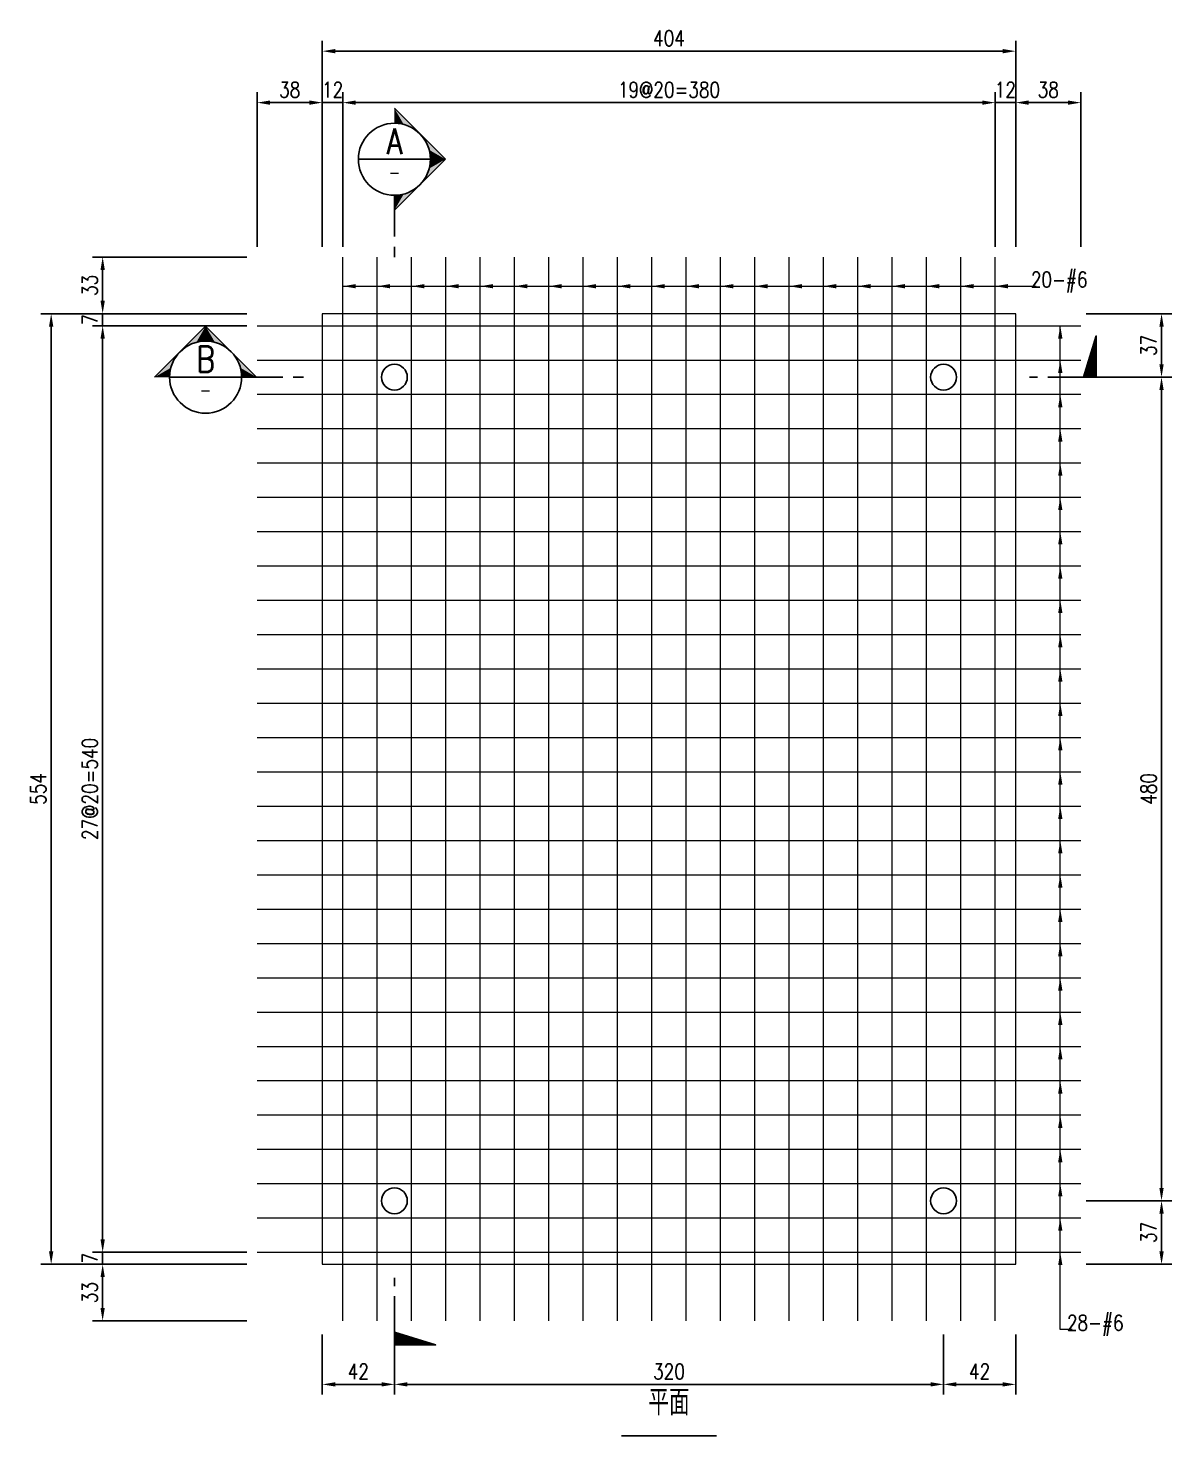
# Model space of a CAD drawing. Extents: x -4754 to 4964, y -19960 to 3942.
# Drawn here: x 1559 to 2226, y -9599 to -8779 of the extents above; entities that cross this region are included whole.
import ezdxf
from ezdxf.enums import TextEntityAlignment as Align

# ---------------------------------------------------------------- set-up
doc = ezdxf.new("R2010")
doc.units = 0
doc.header["$LTSCALE"] = 3
doc.layers.get('0').update_dxf_attribs({"linetype": 'CONTINUOUS'})
doc.layers.add('HB_0', color=7, linetype='CONTINUOUS', transparency=0.5)
for name, color, linetype in [('HB_DIM', 1, 'CONTINUOUS'), ('HB_TXT_CTEXT', 2, 'CONTINUOUS'), ('RCAD.PARM.Treatle', 2, 'CONTINUOUS'), ('剖面線', 1, 'CONTINUOUS'), ('鋼筋', 3, 'CONTINUOUS')]:
    doc.layers.add(name, color=color, linetype=linetype)
doc.styles.get("Standard").update_dxf_attribs({"font": 'ROMANS.shx', "width": 0.8, "bigfont": 'chineset.shx'})
doc.dimstyles.new('30', dxfattribs={"dimscale": 3, "dimtxt": 3, "dimasz": 2.5, "dimexe": 2, "dimexo": 2, "dimgap": 1, "dimtad": 1, "dimdsep": 46, "dimtxsty": 'Standard', "dimcen": 0, "dimclrd": 256, "dimclre": 256, "dimclrt": 2, "dimadec": 0, "dimazin": 0, "dimtfac": 1, "dimtix": 1, "dimtmove": 2, "dimatfit": 3, "dimfxl": 1, "dimtolj": 1, "dimtzin": 0, "dimarcsym": 0})

# ---------------------------------------------------------------- blocks, each defined once
blk = doc.blocks.new('slab_topview')
at = {"color": 4, "linetype": 'Continuous'}
blk.add_line((-27.76, 0), (27.76, 0), dxfattribs=at)
at = {"color": 4, "linetype": 'Continuous', "width": 0.8}
blk.add_text('平面', height=15, rotation=360, dxfattribs=at).set_placement((0, 19.66), align=Align.MIDDLE)
blk = doc.blocks.new('ST-n')
at = {"color": 2}
blk.add_line((-7, 0), (7, 0), dxfattribs=at)
blk.add_circle((0, 0), 7, dxfattribs=at)
at = {"color": 3, "width": 0.8}
blk.add_attdef('A', text='', height=5, dxfattribs=at).set_placement((0, 3.5), align=Align.MIDDLE)
at = {"color": 1, "width": 0.8}
blk.add_attdef('HB2002', text='', height=2.5, dxfattribs=at).set_placement((0, -2.5), align=Align.MIDDLE)
blk = doc.blocks.new('SEC2U0-n')
at = {"color": 2, "linetype": 'Continuous'}
for p, q in [((-9.9, 0), (0, 9.9)), ((0, 9.9), (9.9, 0)), ((-7.51, 0), (-10.62, 0))]:
    blk.add_line(p, q, dxfattribs=at)
at = {"color": 3}
for p, q in [((-17, 0), (-19, 0)), ((-15, 0), (-7, 0))]:
    blk.add_line(p, q, dxfattribs=at)
at = {"color": 2, "linetype": 'Continuous'}
blk.add_circle((0, 0), 7, dxfattribs=at)
for points in [[(0, 9.9), (-3.5, 6.06), (-4.95, 4.95), (-4.26, 5.55)], [(0, 9.9), (-1.81, 6.76), (-3.5, 6.06), (-1.81, 6.76)], [(0, 9.9), (0, 7), (-1.81, 6.76), (-0.91, 6.94)], [(0, 9.9), (3.5, 6.06), (4.95, 4.95), (4.26, 5.55)], [(0, 9.9), (1.81, 6.76), (3.5, 6.06), (1.81, 6.76)], [(0, 9.9), (0, 7), (1.81, 6.76), (0.91, 6.94)], [(-9.9, 0), (-6.06, 3.5), (-4.95, 4.95), (-5.55, 4.26)], [(-9.9, 0), (-6.76, 1.81), (-6.06, 3.5), (-6.76, 1.81)], [(9.9, 0), (6.06, 3.5), (4.95, 4.95), (5.55, 4.26)], [(9.9, 0), (6.76, 1.81), (6.06, 3.5), (6.76, 1.81)], [(-9.9, 0), (-7, 0), (-6.76, 1.81), (-6.94, 0.91)], [(9.9, 0), (7, 0), (6.76, 1.81), (6.94, 0.91)]]:
    blk.add_solid(points, dxfattribs=at)
blk = doc.blocks.new('*X3')
at = {"color": 0, "linetype": 'Continuous'}
for p, q in [((82.36, 269.21), (83.91, 270.77)), ((82.53, 269.21), (84.17, 270.85)), ((82.71, 269.21), (84.43, 270.93)), ((82.89, 269.21), (84.69, 271.01)), ((83.06, 269.21), (84.94, 271.09)), ((83.24, 269.21), (85.2, 271.17)), ((83.42, 269.21), (85.46, 271.25)), ((83.59, 269.21), (85.71, 271.33)), ((83.77, 269.21), (85.97, 271.41)), ((83.95, 269.21), (86.23, 271.49)), ((84.12, 269.21), (86.49, 271.57)), ((84.3, 269.21), (86.74, 271.65)), ((84.48, 269.21), (86.93, 271.66)), ((84.65, 269.21), (86.93, 271.48)), ((84.83, 269.21), (86.93, 271.31)), ((85.01, 269.21), (86.93, 271.13)), ((85.19, 269.21), (86.93, 270.95)), ((85.36, 269.21), (86.93, 270.78)), ((79, 269.21), (79.03, 269.24)), ((79.17, 269.21), (79.29, 269.32)), ((79.35, 269.21), (79.54, 269.4)), ((79.53, 269.21), (79.8, 269.48)), ((79.71, 269.21), (80.06, 269.56)), ((79.88, 269.21), (80.31, 269.64)), ((80.06, 269.21), (80.57, 269.72)), ((80.24, 269.21), (80.83, 269.8)), ((80.41, 269.21), (81.09, 269.88)), ((80.59, 269.21), (81.34, 269.96)), ((80.77, 269.21), (81.6, 270.04)), ((80.94, 269.21), (81.86, 270.12)), ((81.12, 269.21), (82.11, 270.2)), ((81.3, 269.21), (82.37, 270.29)), ((81.47, 269.21), (82.63, 270.37)), ((81.65, 269.21), (82.89, 270.45)), ((81.83, 269.21), (83.14, 270.53)), ((82, 269.21), (83.4, 270.61)), ((82.18, 269.21), (83.66, 270.69)), ((85.54, 269.21), (86.93, 270.6)), ((85.72, 269.21), (86.93, 270.42)), ((85.89, 269.21), (86.93, 270.25)), ((86.07, 269.21), (86.93, 270.07)), ((86.25, 269.21), (86.93, 269.89)), ((86.42, 269.21), (86.93, 269.72)), ((86.6, 269.21), (86.93, 269.54)), ((86.78, 269.21), (86.93, 269.36))]:
    blk.add_line(p, q, dxfattribs=at)
blk = doc.blocks.new('SEND-n')
at = {"color": 3}
for p, q in [((9.44, 0), (0, 0)), ((11.42, 0), (13, 0))]:
    blk.add_line(p, q, dxfattribs=at)
at = {"color": 2, "linetype": 'Continuous'}
blk.add_lwpolyline([(0, 0), (0, 8), (2.5, 0)], close=True, dxfattribs=at)
at = {"color": 2, "linetype": 'Continuous', "rotation": 270}
blk.add_blockref('*X3', (-269.21, 86.93), dxfattribs=at)
blk = doc.blocks.new('m_Arrow_U_rebar')
at = {"color": 1, "linetype": 'Continuous'}
blk.add_solid([(-1.25, -7.5), (0, 0), (1.25, -7.5)], dxfattribs=at)
blk = doc.blocks.new('rebar_num')
at = {"color": 0, "linetype": 'Continuous', "width": 0.8}
blk.add_attdef('A', text='', height=9, dxfattribs=at).set_placement((-3.13, 3.87), align=Align.MIDDLE_LEFT)
blk = doc.blocks.new('*D1039')
at = {"layer": 'HB_DIM', "linetype": 'Continuous', "lineweight": -2}
for p, q in [((1730.8, -8906.3), (1730.8, -8786.3)), ((2134.8, -8906.3), (2134.8, -8786.3)), ((1738.3, -8792.3), (2127.3, -8792.3))]:
    blk.add_line(p, q, dxfattribs=at)
at = {"layer": 'HB_DIM'}
for points in [[(1738.3, -8791.05), (1738.3, -8793.55), (1730.8, -8792.3)], [(2127.3, -8793.55), (2127.3, -8791.05), (2134.8, -8792.3)]]:
    blk.add_solid(points, dxfattribs=at)
at = {"layer": 'HB_DIM', "color": 2, "linetype": 'Continuous', "insert": (1932.8, -8784.8), "char_height": 9, "attachment_point": 5, "rotation": 0}
blk.add_mtext('\\A1;404', dxfattribs=at)
blk = doc.blocks.new('*D1040')
at = {"layer": 'HB_DIM', "linetype": 'Continuous', "lineweight": -2}
for p, q in [((1692.8, -8906.3), (1692.8, -8816.3)), ((1730.8, -8906.3), (1730.8, -8816.3)), ((1700.3, -8822.3), (1723.3, -8822.3))]:
    blk.add_line(p, q, dxfattribs=at)
at = {"layer": 'HB_DIM'}
for points in [[(1700.3, -8821.05), (1700.3, -8823.55), (1692.8, -8822.3)], [(1723.3, -8823.55), (1723.3, -8821.05), (1730.8, -8822.3)]]:
    blk.add_solid(points, dxfattribs=at)
at = {"layer": 'HB_DIM', "color": 2, "linetype": 'Continuous', "insert": (1711.8, -8814.8), "char_height": 9, "attachment_point": 5, "rotation": 0}
blk.add_mtext('\\A1;38', dxfattribs=at)
blk = doc.blocks.new('*D1041')
at = {"layer": 'HB_DIM', "linetype": 'Continuous', "lineweight": -2}
for p, q in [((1730.8, -8906.3), (1730.8, -8816.3)), ((1742.8, -8906.3), (1742.8, -8816.3)), ((1723.3, -8822.3), (1715.8, -8822.3)), ((1730.8, -8822.3), (1742.8, -8822.3)), ((1750.3, -8822.3), (1757.8, -8822.3))]:
    blk.add_line(p, q, dxfattribs=at)
at = {"layer": 'HB_DIM'}
for points in [[(1723.3, -8823.55), (1723.3, -8821.05), (1730.8, -8822.3)], [(1750.3, -8821.05), (1750.3, -8823.55), (1742.8, -8822.3)]]:
    blk.add_solid(points, dxfattribs=at)
at = {"layer": 'HB_DIM', "color": 2, "linetype": 'Continuous', "insert": (1736.8, -8814.8), "char_height": 9, "attachment_point": 5, "rotation": 0}
blk.add_mtext('\\A1;12', dxfattribs=at)
blk = doc.blocks.new('*D1042')
at = {"layer": 'HB_DIM', "linetype": 'Continuous', "lineweight": -2}
for p, q in [((1742.8, -8906.3), (1742.8, -8816.3)), ((2122.8, -8906.3), (2122.8, -8816.3)), ((1750.3, -8822.3), (2115.3, -8822.3))]:
    blk.add_line(p, q, dxfattribs=at)
at = {"layer": 'HB_DIM'}
for points in [[(1750.3, -8821.05), (1750.3, -8823.55), (1742.8, -8822.3)], [(2115.3, -8823.55), (2115.3, -8821.05), (2122.8, -8822.3)]]:
    blk.add_solid(points, dxfattribs=at)
at = {"layer": 'HB_DIM', "color": 2, "linetype": 'Continuous', "insert": (1932.8, -8814.8), "char_height": 9, "attachment_point": 5, "rotation": 0}
blk.add_mtext('\\A1;19@20=380', dxfattribs=at)
blk = doc.blocks.new('*D1043')
at = {"layer": 'HB_DIM', "linetype": 'Continuous', "lineweight": -2}
for p, q in [((2122.8, -8906.3), (2122.8, -8816.3)), ((2134.8, -8906.3), (2134.8, -8816.3)), ((2115.3, -8822.3), (2107.8, -8822.3)), ((2122.8, -8822.3), (2134.8, -8822.3)), ((2142.3, -8822.3), (2149.8, -8822.3))]:
    blk.add_line(p, q, dxfattribs=at)
at = {"layer": 'HB_DIM'}
for points in [[(2115.3, -8823.55), (2115.3, -8821.05), (2122.8, -8822.3)], [(2142.3, -8821.05), (2142.3, -8823.55), (2134.8, -8822.3)]]:
    blk.add_solid(points, dxfattribs=at)
at = {"layer": 'HB_DIM', "color": 2, "linetype": 'Continuous', "insert": (2128.8, -8814.8), "char_height": 9, "attachment_point": 5, "rotation": 0}
blk.add_mtext('\\A1;12', dxfattribs=at)
blk = doc.blocks.new('*D1044')
at = {"layer": 'HB_DIM', "linetype": 'Continuous', "lineweight": -2}
for p, q in [((2134.8, -8906.3), (2134.8, -8816.3)), ((2172.8, -8906.3), (2172.8, -8816.3)), ((2142.3, -8822.3), (2165.3, -8822.3))]:
    blk.add_line(p, q, dxfattribs=at)
at = {"layer": 'HB_DIM'}
for points in [[(2142.3, -8821.05), (2142.3, -8823.55), (2134.8, -8822.3)], [(2165.3, -8823.55), (2165.3, -8821.05), (2172.8, -8822.3)]]:
    blk.add_solid(points, dxfattribs=at)
at = {"layer": 'HB_DIM', "color": 2, "linetype": 'Continuous', "insert": (2153.8, -8814.8), "char_height": 9, "attachment_point": 5, "rotation": 0}
blk.add_mtext('\\A1;38', dxfattribs=at)
blk = doc.blocks.new('m_Arrow_L_rebar')
at = {"color": 1, "linetype": 'Continuous', "extrusion": (0, 0, -1)}
blk.add_solid([(-7.5, 1.25), (0, 0), (-7.5, -1.25)], dxfattribs=at)
blk = doc.blocks.new('*D1045')
at = {"layer": 'HB_DIM', "linetype": 'Continuous', "lineweight": -2}
for p, q in [((1686.8, -8945.3), (1566.8, -8945.3)), ((1572.8, -9491.8), (1572.8, -8952.8)), ((1686.8, -9499.3), (1566.8, -9499.3))]:
    blk.add_line(p, q, dxfattribs=at)
at = {"layer": 'HB_DIM'}
for points in [[(1574.05, -8952.8), (1571.55, -8952.8), (1572.8, -8945.3)], [(1571.55, -9491.8), (1574.05, -9491.8), (1572.8, -9499.3)]]:
    blk.add_solid(points, dxfattribs=at)
at = {"layer": 'HB_DIM', "color": 2, "linetype": 'Continuous', "insert": (1565.3, -9222.3), "char_height": 9, "attachment_point": 5, "rotation": 90}
blk.add_mtext('\\A1;554', dxfattribs=at)
blk = doc.blocks.new('*D1046')
at = {"layer": 'HB_DIM', "linetype": 'Continuous', "lineweight": -2}
for p, q in [((1686.8, -9499.3), (1596.8, -9499.3)), ((1602.8, -9524.8), (1602.8, -9506.8)), ((1686.8, -9532.3), (1596.8, -9532.3))]:
    blk.add_line(p, q, dxfattribs=at)
at = {"layer": 'HB_DIM'}
for points in [[(1604.05, -9506.8), (1601.55, -9506.8), (1602.8, -9499.3)], [(1601.55, -9524.8), (1604.05, -9524.8), (1602.8, -9532.3)]]:
    blk.add_solid(points, dxfattribs=at)
at = {"layer": 'HB_DIM', "color": 2, "linetype": 'Continuous', "insert": (1595.3, -9515.8), "char_height": 9, "attachment_point": 5, "rotation": 90}
blk.add_mtext('\\A1;33', dxfattribs=at)
blk = doc.blocks.new('*D1047')
at = {"layer": 'HB_DIM', "linetype": 'Continuous', "lineweight": -2}
for p, q in [((1602.8, -9484.8), (1602.8, -9477.3)), ((1686.8, -9492.3), (1596.8, -9492.3)), ((1686.8, -9499.3), (1596.8, -9499.3)), ((1602.8, -9499.3), (1602.8, -9492.3)), ((1602.8, -9506.8), (1602.8, -9514.3))]:
    blk.add_line(p, q, dxfattribs=at)
at = {"layer": 'HB_DIM'}
for points in [[(1601.55, -9484.8), (1604.05, -9484.8), (1602.8, -9492.3)], [(1604.05, -9506.8), (1601.55, -9506.8), (1602.8, -9499.3)]]:
    blk.add_solid(points, dxfattribs=at)
at = {"layer": 'HB_DIM', "color": 2, "linetype": 'Continuous', "insert": (1595.3, -9495.8), "char_height": 9, "attachment_point": 5, "rotation": 90}
blk.add_mtext('\\A1;7', dxfattribs=at)
blk = doc.blocks.new('*D1048')
at = {"layer": 'HB_DIM', "linetype": 'Continuous', "lineweight": -2}
for p, q in [((1686.8, -8952.3), (1596.8, -8952.3)), ((1602.8, -9484.8), (1602.8, -8959.8)), ((1686.8, -9492.3), (1596.8, -9492.3))]:
    blk.add_line(p, q, dxfattribs=at)
at = {"layer": 'HB_DIM'}
for points in [[(1604.05, -8959.8), (1601.55, -8959.8), (1602.8, -8952.3)], [(1601.55, -9484.8), (1604.05, -9484.8), (1602.8, -9492.3)]]:
    blk.add_solid(points, dxfattribs=at)
at = {"layer": 'HB_DIM', "color": 2, "linetype": 'Continuous', "insert": (1595.3, -9222.3), "char_height": 9, "attachment_point": 5, "rotation": 90}
blk.add_mtext('\\A1;27@20=540', dxfattribs=at)
blk = doc.blocks.new('*D1049')
at = {"layer": 'HB_DIM', "linetype": 'Continuous', "lineweight": -2}
for p, q in [((1602.8, -8937.8), (1602.8, -8930.3)), ((1686.8, -8945.3), (1596.8, -8945.3)), ((1602.8, -8952.3), (1602.8, -8945.3)), ((1686.8, -8952.3), (1596.8, -8952.3)), ((1602.8, -8959.8), (1602.8, -8967.3))]:
    blk.add_line(p, q, dxfattribs=at)
at = {"layer": 'HB_DIM'}
for points in [[(1601.55, -8937.8), (1604.05, -8937.8), (1602.8, -8945.3)], [(1604.05, -8959.8), (1601.55, -8959.8), (1602.8, -8952.3)]]:
    blk.add_solid(points, dxfattribs=at)
at = {"layer": 'HB_DIM', "color": 2, "linetype": 'Continuous', "insert": (1595.3, -8948.8), "char_height": 9, "attachment_point": 5, "rotation": 90}
blk.add_mtext('\\A1;7', dxfattribs=at)
blk = doc.blocks.new('*D1050')
at = {"layer": 'HB_DIM', "linetype": 'Continuous', "lineweight": -2}
for p, q in [((1686.8, -8912.3), (1596.8, -8912.3)), ((1602.8, -8937.8), (1602.8, -8919.8)), ((1686.8, -8945.3), (1596.8, -8945.3))]:
    blk.add_line(p, q, dxfattribs=at)
at = {"layer": 'HB_DIM'}
for points in [[(1604.05, -8919.8), (1601.55, -8919.8), (1602.8, -8912.3)], [(1601.55, -8937.8), (1604.05, -8937.8), (1602.8, -8945.3)]]:
    blk.add_solid(points, dxfattribs=at)
at = {"layer": 'HB_DIM', "color": 2, "linetype": 'Continuous', "insert": (1595.3, -8928.8), "char_height": 9, "attachment_point": 5, "rotation": 90}
blk.add_mtext('\\A1;33', dxfattribs=at)
blk = doc.blocks.new('slab_PVC')
at = {"layer": 'RCAD.PARM.Treatle', "color": 4, "linetype": 'Continuous'}
blk.add_circle((0, 0), 7.53, dxfattribs=at)
blk = doc.blocks.new('*D1051')
at = {"layer": 'HB_DIM', "linetype": 'Continuous', "lineweight": -2}
for p, q in [((1730.8, -9540.3), (1730.8, -9575.3)), ((1772.8, -9540.3), (1772.8, -9575.3)), ((1738.3, -9569.3), (1765.3, -9569.3))]:
    blk.add_line(p, q, dxfattribs=at)
at = {"layer": 'HB_DIM'}
for points in [[(1738.3, -9568.05), (1738.3, -9570.55), (1730.8, -9569.3)], [(1765.3, -9570.55), (1765.3, -9568.05), (1772.8, -9569.3)]]:
    blk.add_solid(points, dxfattribs=at)
at = {"layer": 'HB_DIM', "color": 2, "linetype": 'Continuous', "insert": (1751.8, -9561.8), "char_height": 9, "attachment_point": 5, "rotation": 0}
blk.add_mtext('\\A1;42', dxfattribs=at)
blk = doc.blocks.new('*D1052')
at = {"layer": 'HB_DIM', "linetype": 'Continuous', "lineweight": -2}
for p, q in [((1772.8, -9540.3), (1772.8, -9575.3)), ((2092.8, -9540.3), (2092.8, -9575.3)), ((1780.3, -9569.3), (2085.3, -9569.3))]:
    blk.add_line(p, q, dxfattribs=at)
at = {"layer": 'HB_DIM'}
for points in [[(1780.3, -9568.05), (1780.3, -9570.55), (1772.8, -9569.3)], [(2085.3, -9570.55), (2085.3, -9568.05), (2092.8, -9569.3)]]:
    blk.add_solid(points, dxfattribs=at)
at = {"layer": 'HB_DIM', "color": 2, "linetype": 'Continuous', "insert": (1932.8, -9561.8), "char_height": 9, "attachment_point": 5, "rotation": 0}
blk.add_mtext('\\A1;320', dxfattribs=at)
blk = doc.blocks.new('*D1053')
at = {"layer": 'HB_DIM', "linetype": 'Continuous', "lineweight": -2}
for p, q in [((2092.8, -9540.3), (2092.8, -9575.3)), ((2134.8, -9540.3), (2134.8, -9575.3)), ((2100.3, -9569.3), (2127.3, -9569.3))]:
    blk.add_line(p, q, dxfattribs=at)
at = {"layer": 'HB_DIM'}
for points in [[(2100.3, -9568.05), (2100.3, -9570.55), (2092.8, -9569.3)], [(2127.3, -9570.55), (2127.3, -9568.05), (2134.8, -9569.3)]]:
    blk.add_solid(points, dxfattribs=at)
at = {"layer": 'HB_DIM', "color": 2, "linetype": 'Continuous', "insert": (2113.8, -9561.8), "char_height": 9, "attachment_point": 5, "rotation": 0}
blk.add_mtext('\\A1;42', dxfattribs=at)
blk = doc.blocks.new('*D1054')
at = {"layer": 'HB_DIM', "linetype": 'Continuous', "lineweight": -2}
for p, q in [((2175.8, -9462.3), (2225.8, -9462.3)), ((2219.8, -9491.8), (2219.8, -9469.8)), ((2175.8, -9499.3), (2225.8, -9499.3))]:
    blk.add_line(p, q, dxfattribs=at)
at = {"layer": 'HB_DIM'}
for points in [[(2221.05, -9469.8), (2218.55, -9469.8), (2219.8, -9462.3)], [(2218.55, -9491.8), (2221.05, -9491.8), (2219.8, -9499.3)]]:
    blk.add_solid(points, dxfattribs=at)
at = {"layer": 'HB_DIM', "color": 2, "linetype": 'Continuous', "insert": (2212.3, -9480.8), "char_height": 9, "attachment_point": 5, "rotation": 90}
blk.add_mtext('\\A1;37', dxfattribs=at)
blk = doc.blocks.new('*D1055')
at = {"layer": 'HB_DIM', "linetype": 'Continuous', "lineweight": -2}
for p, q in [((2175.8, -8982.3), (2225.8, -8982.3)), ((2219.8, -9454.8), (2219.8, -8989.8)), ((2175.8, -9462.3), (2225.8, -9462.3))]:
    blk.add_line(p, q, dxfattribs=at)
at = {"layer": 'HB_DIM'}
for points in [[(2221.05, -8989.8), (2218.55, -8989.8), (2219.8, -8982.3)], [(2218.55, -9454.8), (2221.05, -9454.8), (2219.8, -9462.3)]]:
    blk.add_solid(points, dxfattribs=at)
at = {"layer": 'HB_DIM', "color": 2, "linetype": 'Continuous', "insert": (2212.3, -9222.3), "char_height": 9, "attachment_point": 5, "rotation": 90}
blk.add_mtext('\\A1;480', dxfattribs=at)
blk = doc.blocks.new('*D1056')
at = {"layer": 'HB_DIM', "linetype": 'Continuous', "lineweight": -2}
for p, q in [((2175.8, -8945.3), (2225.8, -8945.3)), ((2219.8, -8974.8), (2219.8, -8952.8)), ((2175.8, -8982.3), (2225.8, -8982.3))]:
    blk.add_line(p, q, dxfattribs=at)
at = {"layer": 'HB_DIM'}
for points in [[(2221.05, -8952.8), (2218.55, -8952.8), (2219.8, -8945.3)], [(2218.55, -8974.8), (2221.05, -8974.8), (2219.8, -8982.3)]]:
    blk.add_solid(points, dxfattribs=at)
at = {"layer": 'HB_DIM', "color": 2, "linetype": 'Continuous', "insert": (2212.3, -8963.8), "char_height": 9, "attachment_point": 5, "rotation": 90}
blk.add_mtext('\\A1;37', dxfattribs=at)

msp = doc.modelspace()

# ---------------------------------------------------------------- linework, layer by layer
at = {"layer": 'HB_0', "lineweight": 5}
msp.add_lwpolyline([(1730.799, -9499.303), (2134.799, -9499.303), (2134.799, -8945.303), (1730.799, -8945.303), (1730.799, -9499.303)], dxfattribs=at)
at = {"layer": 'HB_DIM', "lineweight": 5}
msp.add_line((1742.799, -8929.303, 9.09), (2146.799, -8929.303, 9.09), dxfattribs=at)
msp.add_polyline3d([(2167.799, -9537.303, 11), (2160.799, -9537.303, 11), (2160.799, -8952.303, 11)], dxfattribs=at)
at = {"layer": '鋼筋', "lineweight": 5}
for p, q in [((1742.799, -9219.303, 9.09), (1742.799, -8912.303, 9.09)), ((1762.799, -9219.303, 9.09), (1762.799, -8912.303, 9.09)), ((1782.799, -9219.303, 9.09), (1782.799, -8912.303, 9.09)), ((1802.799, -9219.303, 9.09), (1802.799, -8912.303, 9.09)), ((1822.799, -9219.303, 9.09), (1822.799, -8912.303, 9.09)), ((1842.799, -9219.303, 9.09), (1842.799, -8912.303, 9.09)), ((1862.799, -9219.303, 9.09), (1862.799, -8912.303, 9.09)), ((1882.799, -9219.303, 9.09), (1882.799, -8912.303, 9.09)), ((1902.799, -9219.303, 9.09), (1902.799, -8912.303, 9.09)), ((1922.799, -9219.303, 9.09), (1922.799, -8912.303, 9.09)), ((1942.799, -9219.303, 9.09), (1942.799, -8912.303, 9.09)), ((1962.799, -9219.303, 9.09), (1962.799, -8912.303, 9.09)), ((1982.799, -9219.303, 9.09), (1982.799, -8912.303, 9.09)), ((2002.799, -9219.303, 9.09), (2002.799, -8912.303, 9.09)), ((2022.799, -9219.303, 9.09), (2022.799, -8912.303, 9.09)), ((2042.799, -9219.303, 9.09), (2042.799, -8912.303, 9.09)), ((2062.799, -9219.303, 9.09), (2062.799, -8912.303, 9.09)), ((2082.799, -9219.303, 9.09), (2082.799, -8912.303, 9.09)), ((2102.799, -9219.303, 9.09), (2102.799, -8912.303, 9.09)), ((2122.799, -9219.303, 9.09), (2122.799, -8912.303, 9.09)), ((1692.799, -8952.303, 11), (1923.799, -8952.303, 11)), ((1923.799, -8952.303, 11), (1932.799, -8952.303, 11)), ((1932.799, -8952.303, 11), (1941.799, -8952.303, 11)), ((1941.799, -8952.303, 11), (2172.799, -8952.303, 11)), ((1692.799, -8972.303, 11), (1923.799, -8972.303, 11)), ((1923.799, -8972.303, 11), (1932.799, -8972.303, 11)), ((1932.799, -8972.303, 11), (1941.799, -8972.303, 11)), ((1941.799, -8972.303, 11), (2172.799, -8972.303, 11)), ((1692.799, -8992.303, 11), (1923.799, -8992.303, 11)), ((1923.799, -8992.303, 11), (1932.799, -8992.303, 11)), ((1932.799, -8992.303, 11), (1941.799, -8992.303, 11)), ((1941.799, -8992.303, 11), (2172.799, -8992.303, 11)), ((1692.799, -9012.303, 11), (1923.799, -9012.303, 11)), ((1923.799, -9012.303, 11), (1932.799, -9012.303, 11)), ((1932.799, -9012.303, 11), (1941.799, -9012.303, 11)), ((1941.799, -9012.303, 11), (2172.799, -9012.303, 11)), ((1692.799, -9032.303, 11), (1923.799, -9032.303, 11)), ((1923.799, -9032.303, 11), (1932.799, -9032.303, 11)), ((1932.799, -9032.303, 11), (1941.799, -9032.303, 11)), ((1941.799, -9032.303, 11), (2172.799, -9032.303, 11)), ((1692.799, -9052.303, 11), (1923.799, -9052.303, 11)), ((1923.799, -9052.303, 11), (1932.799, -9052.303, 11)), ((1932.799, -9052.303, 11), (1941.799, -9052.303, 11)), ((1941.799, -9052.303, 11), (2172.799, -9052.303, 11)), ((1692.799, -9072.303, 11), (1923.799, -9072.303, 11)), ((1923.799, -9072.303, 11), (1932.799, -9072.303, 11)), ((1932.799, -9072.303, 11), (1941.799, -9072.303, 11)), ((1941.799, -9072.303, 11), (2172.799, -9072.303, 11)), ((1692.799, -9092.303, 11), (1923.799, -9092.303, 11)), ((1923.799, -9092.303, 11), (1932.799, -9092.303, 11)), ((1932.799, -9092.303, 11), (1941.799, -9092.303, 11)), ((1941.799, -9092.303, 11), (2172.799, -9092.303, 11)), ((1692.799, -9112.303, 11), (1923.799, -9112.303, 11)), ((1923.799, -9112.303, 11), (1932.799, -9112.303, 11)), ((1932.799, -9112.303, 11), (1941.799, -9112.303, 11)), ((1941.799, -9112.303, 11), (2172.799, -9112.303, 11)), ((1692.799, -9132.303, 11), (1923.799, -9132.303, 11)), ((1923.799, -9132.303, 11), (1932.799, -9132.303, 11)), ((1932.799, -9132.303, 11), (1941.799, -9132.303, 11)), ((1941.799, -9132.303, 11), (2172.799, -9132.303, 11)), ((1692.799, -9152.303, 11), (1923.799, -9152.303, 11)), ((1923.799, -9152.303, 11), (1932.799, -9152.303, 11)), ((1932.799, -9152.303, 11), (1941.799, -9152.303, 11)), ((1941.799, -9152.303, 11), (2172.799, -9152.303, 11)), ((1692.799, -9172.303, 11), (1923.799, -9172.303, 11)), ((1923.799, -9172.303, 11), (1932.799, -9172.303, 11)), ((1932.799, -9172.303, 11), (1941.799, -9172.303, 11)), ((1941.799, -9172.303, 11), (2172.799, -9172.303, 11)), ((1692.799, -9192.303, 11), (1923.799, -9192.303, 11)), ((1923.799, -9192.303, 11), (1932.799, -9192.303, 11)), ((1932.799, -9192.303, 11), (1941.799, -9192.303, 11)), ((1941.799, -9192.303, 11), (2172.799, -9192.303, 11)), ((1692.799, -9212.303, 11), (1923.799, -9212.303, 11)), ((1923.799, -9212.303, 11), (1932.799, -9212.303, 11)), ((1932.799, -9212.303, 11), (1941.799, -9212.303, 11)), ((1941.799, -9212.303, 11), (2172.799, -9212.303, 11)), ((1742.799, -9222.303, 9.09), (1742.799, -9219.303, 9.09)), ((1762.799, -9222.303, 9.09), (1762.799, -9219.303, 9.09)), ((1782.799, -9222.303, 9.09), (1782.799, -9219.303, 9.09)), ((1802.799, -9222.303, 9.09), (1802.799, -9219.303, 9.09)), ((1822.799, -9222.303, 9.09), (1822.799, -9219.303, 9.09)), ((1842.799, -9222.303, 9.09), (1842.799, -9219.303, 9.09)), ((1862.799, -9222.303, 9.09), (1862.799, -9219.303, 9.09)), ((1882.799, -9222.303, 9.09), (1882.799, -9219.303, 9.09)), ((1902.799, -9222.303, 9.09), (1902.799, -9219.303, 9.09)), ((1922.799, -9222.303, 9.09), (1922.799, -9219.303, 9.09)), ((1942.799, -9222.303, 9.09), (1942.799, -9219.303, 9.09)), ((1962.799, -9222.303, 9.09), (1962.799, -9219.303, 9.09)), ((1982.799, -9222.303, 9.09), (1982.799, -9219.303, 9.09)), ((2002.799, -9222.303, 9.09), (2002.799, -9219.303, 9.09)), ((2022.799, -9222.303, 9.09), (2022.799, -9219.303, 9.09)), ((2042.799, -9222.303, 9.09), (2042.799, -9219.303, 9.09)), ((2062.799, -9222.303, 9.09), (2062.799, -9219.303, 9.09)), ((2082.799, -9222.303, 9.09), (2082.799, -9219.303, 9.09)), ((2102.799, -9222.303, 9.09), (2102.799, -9219.303, 9.09)), ((2122.799, -9222.303, 9.09), (2122.799, -9219.303, 9.09)), ((1742.799, -9225.303, 9.09), (1742.799, -9222.303, 9.09)), ((1742.799, -9532.303, 9.09), (1742.799, -9225.303, 9.09)), ((1762.799, -9225.303, 9.09), (1762.799, -9222.303, 9.09)), ((1762.799, -9532.303, 9.09), (1762.799, -9225.303, 9.09)), ((1782.799, -9225.303, 9.09), (1782.799, -9222.303, 9.09)), ((1782.799, -9532.303, 9.09), (1782.799, -9225.303, 9.09)), ((1802.799, -9225.303, 9.09), (1802.799, -9222.303, 9.09)), ((1802.799, -9532.303, 9.09), (1802.799, -9225.303, 9.09)), ((1822.799, -9225.303, 9.09), (1822.799, -9222.303, 9.09)), ((1822.799, -9532.303, 9.09), (1822.799, -9225.303, 9.09)), ((1842.799, -9225.303, 9.09), (1842.799, -9222.303, 9.09)), ((1842.799, -9532.303, 9.09), (1842.799, -9225.303, 9.09)), ((1862.799, -9225.303, 9.09), (1862.799, -9222.303, 9.09)), ((1862.799, -9532.303, 9.09), (1862.799, -9225.303, 9.09)), ((1882.799, -9225.303, 9.09), (1882.799, -9222.303, 9.09)), ((1882.799, -9532.303, 9.09), (1882.799, -9225.303, 9.09)), ((1902.799, -9225.303, 9.09), (1902.799, -9222.303, 9.09)), ((1902.799, -9532.303, 9.09), (1902.799, -9225.303, 9.09)), ((1922.799, -9225.303, 9.09), (1922.799, -9222.303, 9.09)), ((1922.799, -9532.303, 9.09), (1922.799, -9225.303, 9.09)), ((1942.799, -9225.303, 9.09), (1942.799, -9222.303, 9.09)), ((1942.799, -9532.303, 9.09), (1942.799, -9225.303, 9.09)), ((1962.799, -9225.303, 9.09), (1962.799, -9222.303, 9.09)), ((1962.799, -9532.303, 9.09), (1962.799, -9225.303, 9.09)), ((1982.799, -9225.303, 9.09), (1982.799, -9222.303, 9.09)), ((1982.799, -9532.303, 9.09), (1982.799, -9225.303, 9.09)), ((2002.799, -9225.303, 9.09), (2002.799, -9222.303, 9.09)), ((2002.799, -9532.303, 9.09), (2002.799, -9225.303, 9.09)), ((2022.799, -9225.303, 9.09), (2022.799, -9222.303, 9.09)), ((2022.799, -9532.303, 9.09), (2022.799, -9225.303, 9.09)), ((2042.799, -9225.303, 9.09), (2042.799, -9222.303, 9.09)), ((2042.799, -9532.303, 9.09), (2042.799, -9225.303, 9.09)), ((2062.799, -9225.303, 9.09), (2062.799, -9222.303, 9.09)), ((2062.799, -9532.303, 9.09), (2062.799, -9225.303, 9.09)), ((2082.799, -9225.303, 9.09), (2082.799, -9222.303, 9.09)), ((2082.799, -9532.303, 9.09), (2082.799, -9225.303, 9.09)), ((2102.799, -9225.303, 9.09), (2102.799, -9222.303, 9.09)), ((2102.799, -9532.303, 9.09), (2102.799, -9225.303, 9.09)), ((2122.799, -9225.303, 9.09), (2122.799, -9222.303, 9.09)), ((2122.799, -9532.303, 9.09), (2122.799, -9225.303, 9.09)), ((1692.799, -9232.303, 11), (1923.799, -9232.303, 11)), ((1923.799, -9232.303, 11), (1932.799, -9232.303, 11)), ((1932.799, -9232.303, 11), (1941.799, -9232.303, 11)), ((1941.799, -9232.303, 11), (2172.799, -9232.303, 11)), ((1692.799, -9252.303, 11), (1923.799, -9252.303, 11)), ((1923.799, -9252.303, 11), (1932.799, -9252.303, 11)), ((1932.799, -9252.303, 11), (1941.799, -9252.303, 11)), ((1941.799, -9252.303, 11), (2172.799, -9252.303, 11)), ((1692.799, -9272.303, 11), (1923.799, -9272.303, 11)), ((1923.799, -9272.303, 11), (1932.799, -9272.303, 11)), ((1932.799, -9272.303, 11), (1941.799, -9272.303, 11)), ((1941.799, -9272.303, 11), (2172.799, -9272.303, 11)), ((1692.799, -9292.303, 11), (1923.799, -9292.303, 11)), ((1923.799, -9292.303, 11), (1932.799, -9292.303, 11)), ((1932.799, -9292.303, 11), (1941.799, -9292.303, 11)), ((1941.799, -9292.303, 11), (2172.799, -9292.303, 11)), ((1692.799, -9312.303, 11), (1923.799, -9312.303, 11)), ((1923.799, -9312.303, 11), (1932.799, -9312.303, 11)), ((1932.799, -9312.303, 11), (1941.799, -9312.303, 11)), ((1941.799, -9312.303, 11), (2172.799, -9312.303, 11)), ((1692.799, -9332.303, 11), (1923.799, -9332.303, 11)), ((1923.799, -9332.303, 11), (1932.799, -9332.303, 11)), ((1932.799, -9332.303, 11), (1941.799, -9332.303, 11)), ((1941.799, -9332.303, 11), (2172.799, -9332.303, 11)), ((1692.799, -9352.303, 11), (1923.799, -9352.303, 11)), ((1923.799, -9352.303, 11), (1932.799, -9352.303, 11)), ((1932.799, -9352.303, 11), (1941.799, -9352.303, 11)), ((1941.799, -9352.303, 11), (2172.799, -9352.303, 11)), ((1692.799, -9372.303, 11), (1923.799, -9372.303, 11)), ((1923.799, -9372.303, 11), (1932.799, -9372.303, 11)), ((1932.799, -9372.303, 11), (1941.799, -9372.303, 11)), ((1941.799, -9372.303, 11), (2172.799, -9372.303, 11)), ((1692.799, -9392.303, 11), (1923.799, -9392.303, 11)), ((1923.799, -9392.303, 11), (1932.799, -9392.303, 11)), ((1932.799, -9392.303, 11), (1941.799, -9392.303, 11)), ((1941.799, -9392.303, 11), (2172.799, -9392.303, 11)), ((1692.799, -9412.303, 11), (1923.799, -9412.303, 11)), ((1923.799, -9412.303, 11), (1932.799, -9412.303, 11)), ((1932.799, -9412.303, 11), (1941.799, -9412.303, 11)), ((1941.799, -9412.303, 11), (2172.799, -9412.303, 11)), ((1692.799, -9432.303, 11), (1923.799, -9432.303, 11)), ((1923.799, -9432.303, 11), (1932.799, -9432.303, 11)), ((1932.799, -9432.303, 11), (1941.799, -9432.303, 11)), ((1941.799, -9432.303, 11), (2172.799, -9432.303, 11)), ((1692.799, -9452.303, 11), (1923.799, -9452.303, 11)), ((1923.799, -9452.303, 11), (1932.799, -9452.303, 11)), ((1932.799, -9452.303, 11), (1941.799, -9452.303, 11)), ((1941.799, -9452.303, 11), (2172.799, -9452.303, 11)), ((1692.799, -9472.303, 11), (1923.799, -9472.303, 11)), ((1923.799, -9472.303, 11), (1932.799, -9472.303, 11)), ((1932.799, -9472.303, 11), (1941.799, -9472.303, 11)), ((1941.799, -9472.303, 11), (2172.799, -9472.303, 11)), ((1692.799, -9492.303, 11), (1923.799, -9492.303, 11)), ((1923.799, -9492.303, 11), (1932.799, -9492.303, 11)), ((1932.799, -9492.303, 11), (1941.799, -9492.303, 11)), ((1941.799, -9492.303, 11), (2172.799, -9492.303, 11))]:
    msp.add_line(p, q, dxfattribs=at)

# ---------------------------------------------------------------- block references
at = {"layer": 'HB_0', "color": 0, "linetype": 'Continuous'}
for p in [(1772.799, -8982.303, 20), (2092.799, -8982.303, 20), (1772.799, -9462.303, 20), (2092.799, -9462.303, 20)]:
    msp.add_blockref('slab_PVC', p, dxfattribs=at)
at = {"layer": 'HB_DIM', "linetype": 'Continuous'}
for name, p in [('m_Arrow_L_rebar', (1742.799, -8929.303, 9.09)), ('m_Arrow_L_rebar', (1762.799, -8929.303, 9.09)), ('m_Arrow_L_rebar', (1782.799, -8929.303, 9.09)), ('m_Arrow_L_rebar', (1802.799, -8929.303, 9.09)), ('m_Arrow_L_rebar', (1822.799, -8929.303, 9.09)), ('m_Arrow_L_rebar', (1842.799, -8929.303, 9.09)), ('m_Arrow_L_rebar', (1862.799, -8929.303, 9.09)), ('m_Arrow_L_rebar', (1882.799, -8929.303, 9.09)), ('m_Arrow_L_rebar', (1902.799, -8929.303, 9.09)), ('m_Arrow_L_rebar', (1922.799, -8929.303, 9.09)), ('m_Arrow_L_rebar', (1942.799, -8929.303, 9.09)), ('m_Arrow_L_rebar', (1962.799, -8929.303, 9.09)), ('m_Arrow_L_rebar', (1982.799, -8929.303, 9.09)), ('m_Arrow_L_rebar', (2002.799, -8929.303, 9.09)), ('m_Arrow_L_rebar', (2022.799, -8929.303, 9.09)), ('m_Arrow_L_rebar', (2042.799, -8929.303, 9.09)), ('m_Arrow_L_rebar', (2062.799, -8929.303, 9.09)), ('m_Arrow_L_rebar', (2082.799, -8929.303, 9.09)), ('m_Arrow_L_rebar', (2102.799, -8929.303, 9.09)), ('m_Arrow_L_rebar', (2122.799, -8929.303, 9.09)), ('m_Arrow_U_rebar', (2160.799, -8952.303, 11)), ('m_Arrow_U_rebar', (2160.799, -8972.303, 11)), ('m_Arrow_U_rebar', (2160.799, -8992.303, 11)), ('m_Arrow_U_rebar', (2160.799, -9012.303, 11)), ('m_Arrow_U_rebar', (2160.799, -9032.303, 11)), ('m_Arrow_U_rebar', (2160.799, -9052.303, 11)), ('m_Arrow_U_rebar', (2160.799, -9072.303, 11)), ('m_Arrow_U_rebar', (2160.799, -9092.303, 11)), ('m_Arrow_U_rebar', (2160.799, -9112.303, 11)), ('m_Arrow_U_rebar', (2160.799, -9132.303, 11)), ('m_Arrow_U_rebar', (2160.799, -9152.303, 11)), ('m_Arrow_U_rebar', (2160.799, -9172.303, 11)), ('m_Arrow_U_rebar', (2160.799, -9192.303, 11)), ('m_Arrow_U_rebar', (2160.799, -9212.303, 11)), ('m_Arrow_U_rebar', (2160.799, -9232.303, 11)), ('m_Arrow_U_rebar', (2160.799, -9252.303, 11)), ('m_Arrow_U_rebar', (2160.799, -9272.303, 11)), ('m_Arrow_U_rebar', (2160.799, -9292.303, 11)), ('m_Arrow_U_rebar', (2160.799, -9312.303, 11)), ('m_Arrow_U_rebar', (2160.799, -9332.303, 11)), ('m_Arrow_U_rebar', (2160.799, -9352.303, 11)), ('m_Arrow_U_rebar', (2160.799, -9372.303, 11)), ('m_Arrow_U_rebar', (2160.799, -9392.303, 11)), ('m_Arrow_U_rebar', (2160.799, -9412.303, 11)), ('m_Arrow_U_rebar', (2160.799, -9432.303, 11)), ('m_Arrow_U_rebar', (2160.799, -9452.303, 11)), ('m_Arrow_U_rebar', (2160.799, -9472.303, 11)), ('m_Arrow_U_rebar', (2160.799, -9492.303, 11))]:
    msp.add_blockref(name, p, dxfattribs=at)
at = {"layer": 'HB_TXT_CTEXT', "color": 0, "linetype": 'Continuous'}
ref = msp.add_blockref('rebar_num', (2146.799, -8929.303, 9.09), dxfattribs=at)
ref.add_attrib('A', '20-#6', dxfattribs={"layer": '0', "linetype": 'Continuous', "height": 9, "width": 0.8}).set_placement((2143.67, -8925.432, 9.09), align=Align.MIDDLE_LEFT)
ref = msp.add_blockref('rebar_num', (2167.799, -9537.303, 11), dxfattribs=at)
ref.add_attrib('A', '28-#6', dxfattribs={"layer": '0', "linetype": 'Continuous', "height": 9, "width": 0.8}).set_placement((2164.67, -9533.432, 11), align=Align.MIDDLE_LEFT)
at = {"layer": 'HB_TXT_CTEXT', "color": 0, "linetype": 'Continuous', "rotation": 360}
msp.add_blockref('slab_topview', (1932.799, -9599.303), dxfattribs=at)
at = {"layer": '剖面線', "linetype": 'Continuous', "xscale": -3.000000000160651, "yscale": 2.999999999925704, "zscale": 3}
for name, p, rotation in [('SEC2U0-n', (1772.799, -8855.303), 269.9999999991219), ('SEC2U0-n', (1662.799, -8982.303), 359.9999999991219), ('SEND-n', (2181.799, -8982.303), 359.9999999991219), ('SEND-n', (1772.799, -9546.303), 269.9999999991219)]:
    msp.add_blockref(name, p, dxfattribs=dict(at, rotation=rotation))
at = {"layer": '剖面線', "linetype": 'Continuous'}
ref = msp.add_blockref('ST-n', (1772.799, -8855.303), dxfattribs=dict(at, xscale=-3.000000000160651, yscale=2.999999999925704, zscale=3, rotation=359.9999999991219))
ref.add_attrib('HB2002', '-', dxfattribs={"layer": '0', "color": 1, "height": 7.5, "width": 0.8}).set_placement((1772.799, -8862.803), align=Align.MIDDLE)
ref.add_attrib('A', 'A', dxfattribs={"layer": '0', "color": 3, "height": 15, "width": 0.8}).set_placement((1772.799, -8844.803), align=Align.MIDDLE)
ref = msp.add_blockref('ST-n', (1662.799, -8982.303), dxfattribs=dict(at, xscale=-3.000000000160651, yscale=2.999999999925704, zscale=3, rotation=359.9999999991219))
ref.add_attrib('HB2002', '-', dxfattribs={"layer": '0', "color": 1, "height": 7.5, "width": 0.8}).set_placement((1662.799, -8989.803), align=Align.MIDDLE)
ref.add_attrib('A', 'B', dxfattribs={"layer": '0', "color": 3, "height": 15, "width": 0.8}).set_placement((1662.799, -8971.803), align=Align.MIDDLE)

# ---------------------------------------------------------------- dimensions: what is measured, and where the dimension line sits
at = {"layer": 'HB_DIM', "linetype": 'Continuous'}
for base, p1, p2, angle, override, picture, middle in [((2134.799, -8792.303), (1730.799, -8912.303), (2134.799, -8912.303), 0, {"dimpost": '<>'}, '*D1039', (1932.799, -8784.803)), ((1730.799, -8822.303), (1692.799, -8912.303, 11), (1730.799, -8912.303), 0, {"dimpost": '<>'}, '*D1040', (1711.799, -8814.803)), ((1742.799, -8822.303), (1730.799, -8912.303), (1742.799, -8912.303, 9.09), 0, {"dimpost": '<>'}, '*D1041', (1736.799, -8814.803)), ((2134.799, -8822.303), (2122.799, -8912.303, 9.09), (2134.799, -8912.303), 0, {"dimpost": '<>'}, '*D1043', (2128.799, -8814.803)), ((2172.799, -8822.303), (2134.799, -8912.303), (2172.799, -8912.303, 11), 0, {"dimpost": '<>'}, '*D1044', (2153.799, -8814.803)), ((1602.799, -8912.303), (1692.799, -8945.303), (1692.799, -8912.303, 9.09), 90, {"dimtad": 4, "dimpost": '<>'}, '*D1050', (1595.299, -8928.803)), ((1602.799, -8945.303), (1692.799, -8952.303, 11), (1692.799, -8945.303), 90, {"dimtad": 4, "dimpost": '<>'}, '*D1049', (1595.299, -8948.803)), ((1572.799, -8945.303), (1692.799, -9499.303), (1692.799, -8945.303), 90, {"dimtad": 4, "dimpost": '<>'}, '*D1045', (1565.299, -9222.303)), ((2219.799, -8945.303), (2169.799, -8982.303, 20), (2169.799, -8945.303), 90, {"dimtad": 4, "dimpost": '<>'}, '*D1056', (2212.299, -8963.803)), ((2219.799, -8982.303), (2169.799, -9462.303, 20), (2169.799, -8982.303, 20), 90, {"dimtad": 4, "dimpost": '<>'}, '*D1055', (2212.299, -9222.303)), ((2219.799, -9462.303), (2169.799, -9499.303), (2169.799, -9462.303, 20), 90, {"dimtad": 4, "dimpost": '<>'}, '*D1054', (2212.299, -9480.803)), ((1602.799, -9492.303), (1692.799, -9499.303), (1692.799, -9492.303, 11), 90, {"dimtad": 4, "dimpost": '<>'}, '*D1047', (1595.299, -9495.803)), ((1602.799, -9499.303), (1692.799, -9532.303, 9.09), (1692.799, -9499.303), 90, {"dimtad": 4, "dimpost": '<>'}, '*D1046', (1595.299, -9515.803)), ((1772.799, -9569.303), (1730.799, -9534.303), (1772.799, -9534.303, 20), 0, {"dimpost": '<>'}, '*D1051', (1751.799, -9561.803)), ((2092.799, -9569.303), (1772.799, -9534.303, 20), (2092.799, -9534.303, 20), 0, {"dimpost": '<>'}, '*D1052', (1932.799, -9561.803)), ((2134.799, -9569.303), (2092.799, -9534.303, 20), (2134.799, -9534.303), 0, {"dimpost": '<>'}, '*D1053', (2113.799, -9561.803))]:
    dim = msp.add_linear_dim(base=base, p1=p1, p2=p2, angle=angle, dimstyle='30', override=override, dxfattribs=at)
    dim.commit()
    dim.dimension.update_dxf_attribs({"geometry": picture, "text_midpoint": middle})
for base, p1, p2, angle, text, override, picture, middle in [((2122.799, -8822.303), (1742.799, -8912.303, 9.09), (2122.799, -8912.303, 9.09), 0, '19@20=<>', {"dimpost": '<>'}, '*D1042', (1932.799, -8814.803)), ((1602.799, -8952.303), (1692.799, -9492.303, 11), (1692.799, -8952.303, 11), 90, '27@20=<>', {"dimtad": 4, "dimpost": '<>'}, '*D1048', (1595.299, -9222.303))]:
    dim = msp.add_linear_dim(base=base, p1=p1, p2=p2, angle=angle, text=text, dimstyle='30', override=override, dxfattribs=at)
    dim.commit()
    dim.dimension.update_dxf_attribs({"geometry": picture, "text_midpoint": middle})

doc.saveas('drawing.dxf')
